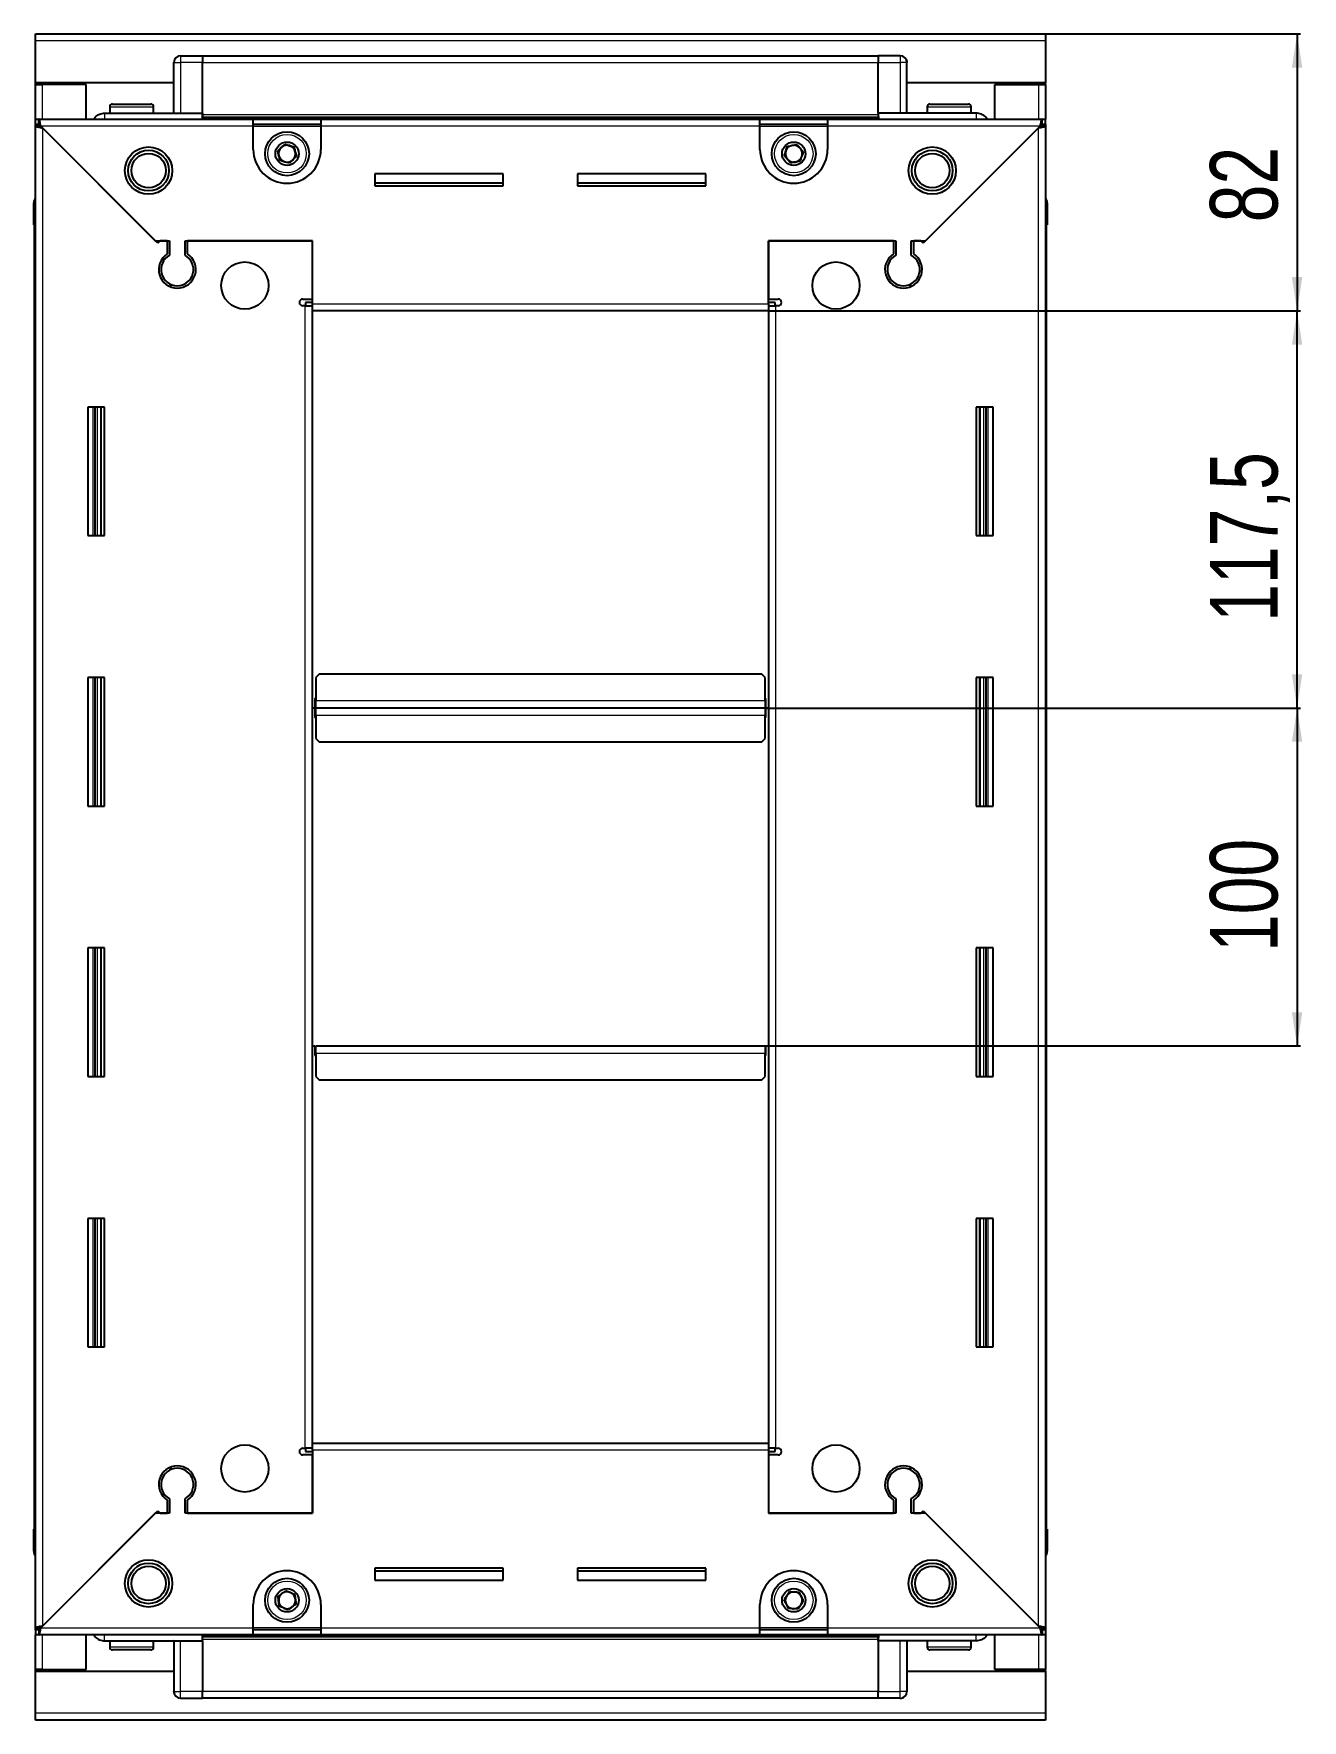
# Model space of a CAD drawing. Header units: millimetres. Extents: x 1014 to 4023, y -1721 to 1077.
# Drawn here: x 3647.4 to 4022.9, y 444.1 to 943.1 of the extents above; entities that cross this region are included whole.
import ezdxf

# ---------------------------------------------------------------- set-up
doc = ezdxf.new("R2010")
doc.units = ezdxf.units.MM
doc.layers.add('FORMAT', color=7, linetype='Continuous')
doc.styles.add('SLDTEXTSTYLE0', font='TXT', dxfattribs={"width": 0.75})
doc.dimstyles.new('SLDDIMSTYLE0', dxfattribs={"dimtxt": 20, "dimasz": 10, "dimexe": 0, "dimexo": 0.0625, "dimgap": 5, "dimtad": 2, "dimdec": 1, "dimrnd": 1e-09, "dimzin": 12, "dimdsep": 46, "dimtxsty": 'SLDTEXTSTYLE0', "dimsah": 1, "dimcen": 0.09, "dimadec": 0, "dimazin": 3, "dimtfac": 1, "dimtofl": 0, "dimtmove": 0, "dimatfit": 3, "dimfxl": 0, "dimfrac": 2, "dimtolj": 1, "dimtzin": 12, "dimarcsym": 0})

# ---------------------------------------------------------------- blocks, each defined once
blk = doc.blocks.new('_D_5')
at = {"layer": 'FORMAT'}
for p, q in [((3946.88, 943.07), (4022.37, 943.07)), ((4021.37, 943.07), (4021.37, 861.07)), ((3864.88, 861.07), (4022.37, 861.07))]:
    blk.add_line(p, q, dxfattribs=at)
for points in [[(4021.37, 943.07), (4019.83, 933.07), (4022.91, 933.07)], [(4021.37, 861.07), (4022.91, 871.07), (4019.83, 871.07)]]:
    blk.add_solid(points, dxfattribs=at)
at = {"layer": 'FORMAT', "insert": (3995.59, 887.29), "char_height": 20, "attachment_point": 1, "rotation": 90, "style": 'SLDTEXTSTYLE0'}
blk.add_mtext('82', dxfattribs=at)
blk = doc.blocks.new('_D_6')
at = {"layer": 'FORMAT'}
for p, q in [((3864.88, 861.07), (4022.37, 861.07)), ((4021.37, 743.57), (4021.37, 861.07)), ((3863.88, 743.57), (4022.37, 743.57))]:
    blk.add_line(p, q, dxfattribs=at)
for points in [[(4021.37, 861.07), (4019.83, 851.07), (4022.91, 851.07)], [(4021.37, 743.57), (4022.91, 753.57), (4019.83, 753.57)]]:
    blk.add_solid(points, dxfattribs=at)
at = {"layer": 'FORMAT', "insert": (3995.59, 769.07), "char_height": 20, "attachment_point": 1, "rotation": 90, "style": 'SLDTEXTSTYLE0'}
blk.add_mtext('117,5', dxfattribs=at)
blk = doc.blocks.new('_D_7')
at = {"layer": 'FORMAT'}
for p, q in [((3863.88, 743.57), (4022.37, 743.57)), ((4021.37, 743.57), (4021.37, 643.57)), ((3863.88, 643.57), (4022.37, 643.57))]:
    blk.add_line(p, q, dxfattribs=at)
for points in [[(4021.37, 743.57), (4019.83, 733.57), (4022.91, 733.57)], [(4021.37, 643.57), (4022.91, 653.57), (4019.83, 653.57)]]:
    blk.add_solid(points, dxfattribs=at)
at = {"layer": 'FORMAT', "insert": (3995.59, 671.4), "char_height": 20, "attachment_point": 1, "rotation": 90, "style": 'SLDTEXTSTYLE0'}
blk.add_mtext('100', dxfattribs=at)

msp = doc.modelspace()

# ---------------------------------------------------------------- linework, layer by layer
at = {"color": 7, "linetype": 'Continuous', "lineweight": 25}
for p, q in [((3647.87, 943.07), (3946.87, 943.07)), ((3647.87, 940.97), (3647.87, 943.07)), ((3647.87, 928.57), (3647.87, 940.97)), ((3946.87, 943.07), (3946.87, 940.97)), ((3946.87, 940.97), (3946.87, 928.57)), ((3688.87, 919.57), (3688.87, 934.57)), ((3689.55, 936.07), (3689.55, 936.07)), ((3690.87, 936.57), (3697.37, 936.57)), ((3690.87, 936.57), (3697.37, 936.57)), ((3697.37, 936.57), (3697.37, 936.57)), ((3697.37, 936.57), (3697.37, 936.57)), ((3697.37, 936.57), (3697.37, 934.57)), ((3897.37, 936.42), (3697.37, 936.42)), ((3697.37, 919.57), (3697.37, 934.57)), ((3897.37, 936.57), (3897.37, 936.57)), ((3903.87, 936.57), (3897.37, 936.57)), ((3903.87, 936.57), (3897.37, 936.57)), ((3897.37, 936.57), (3897.37, 934.57)), ((3897.37, 919.57), (3897.37, 934.57)), ((3905.87, 934.57), (3905.87, 934.57)), ((3905.87, 919.57), (3905.87, 934.57)), ((3688.87, 928.57), (3647.87, 928.57)), ((3647.87, 928.07), (3647.87, 928.57)), ((3649.37, 928.07), (3649.37, 928.57)), ((3946.87, 928.57), (3905.87, 928.57)), ((3945.37, 928.07), (3945.37, 928.57)), ((3946.87, 928.07), (3946.87, 928.57)), ((3647.87, 928.07), (3649.97, 928.07)), ((3647.87, 917.82), (3647.87, 928.07)), ((3662.87, 928.07), (3649.97, 928.07)), ((3662.87, 917.82), (3662.87, 928.07)), ((3931.87, 917.82), (3931.87, 928.07)), ((3931.87, 928.07), (3944.77, 928.07)), ((3944.77, 928.07), (3946.87, 928.07)), ((3946.87, 928.07), (3946.87, 917.82)), ((3668.37, 919.57), (3697.37, 919.57)), ((3669.87, 921.47), (3669.87, 919.57)), ((3670.67, 922.27), (3682.07, 922.27)), ((3682.87, 919.57), (3682.87, 921.47)), ((3697.29, 917.82), (3697.37, 919.54)), ((3697.37, 919.57), (3697.37, 919.07)), ((3697.37, 918.42), (3897.37, 918.42)), ((3897.37, 919.57), (3897.37, 919.07)), ((3926.37, 919.57), (3897.37, 919.57)), ((3897.37, 919.54), (3897.44, 917.82)), ((3911.87, 921.47), (3911.87, 919.57)), ((3912.67, 922.27), (3924.07, 922.27)), ((3924.87, 919.57), (3924.87, 921.47)), ((3647.87, 916.32), (3647.87, 917.82)), ((3647.87, 917.82), (3648.87, 917.82)), ((3647.87, 915.82), (3647.87, 916.32)), ((3647.87, 916.32), (3648.87, 916.32)), ((3647.87, 471.32), (3647.87, 915.82)), ((3649.37, 915.82), (3647.87, 915.82)), ((3648.87, 916.32), (3648.87, 917.82)), ((3648.87, 917.82), (3712.37, 917.82)), ((3649.47, 915.72), (3683.37, 881.82)), ((3684.07, 881.12), (3649.97, 915.22)), ((3712.37, 915.72), (3712.37, 917.82)), ((3712.37, 917.82), (3732.37, 917.82)), ((3712.37, 916.32), (3732.37, 916.32)), ((3712.37, 908.82), (3712.37, 915.72)), ((3732.37, 917.82), (3732.37, 915.72)), ((3732.37, 917.82), (3862.37, 917.82)), ((3732.37, 915.72), (3732.37, 908.82)), ((3862.37, 915.72), (3862.37, 917.82)), ((3862.37, 917.82), (3882.37, 917.82)), ((3862.37, 916.32), (3882.37, 916.32)), ((3862.37, 908.82), (3862.37, 915.72)), ((3882.37, 917.82), (3945.87, 917.82)), ((3882.37, 917.82), (3882.37, 915.72)), ((3882.37, 915.72), (3882.37, 908.82)), ((3944.77, 915.22), (3910.67, 881.12)), ((3911.37, 881.82), (3945.27, 915.72)), ((3945.37, 915.82), (3946.87, 915.82)), ((3945.87, 916.32), (3945.87, 917.82)), ((3945.87, 917.82), (3946.87, 917.82)), ((3945.87, 916.32), (3946.87, 916.32)), ((3946.87, 916.32), (3946.87, 917.82)), ((3946.87, 916.32), (3946.87, 915.82)), ((3946.87, 915.82), (3946.87, 471.32)), ((3786.37, 901.57), (3748.37, 901.57)), ((3748.37, 901.57), (3748.37, 898.07)), ((3786.37, 898.82), (3748.37, 898.82)), ((3786.37, 898.07), (3786.37, 901.57)), ((3846.37, 901.57), (3808.37, 901.57)), ((3808.37, 901.57), (3808.37, 898.07)), ((3846.37, 898.82), (3808.37, 898.82)), ((3846.37, 898.07), (3846.37, 901.57)), ((3748.37, 898.07), (3786.37, 898.07)), ((3808.37, 898.07), (3846.37, 898.07)), ((3946.87, 894.39), (3946.87, 894.39)), ((3647.37, 893.07), (3647.37, 886.57)), ((3647.37, 886.57), (3647.37, 893.07)), ((3947.37, 893.07), (3947.37, 886.57)), ((3947.37, 886.57), (3947.37, 893.07)), ((3647.37, 886.57), (3647.37, 886.57)), ((3647.87, 886.57), (3647.37, 886.57)), ((3647.52, 886.57), (3647.52, 500.57)), ((3946.87, 886.57), (3947.37, 886.57)), ((3947.22, 500.57), (3947.22, 886.57)), ((3947.37, 886.57), (3947.37, 886.57)), ((3947.37, 886.57), (3947.37, 886.57)), ((3683.37, 881.82), (3687.57, 881.82)), ((3684.77, 881.82), (3684.07, 881.12)), ((3686.87, 881.82), (3684.77, 881.82)), ((3686.87, 881.82), (3686.87, 877.93)), ((3687.57, 881.82), (3687.57, 877.53)), ((3692.17, 881.82), (3729.87, 881.82)), ((3692.17, 877.53), (3692.17, 881.82)), ((3692.87, 877.93), (3692.87, 881.82)), ((3729.87, 881.82), (3692.87, 881.82)), ((3729.87, 864.57), (3729.87, 881.82)), ((3729.87, 863.17), (3729.87, 881.82)), ((3864.87, 881.82), (3864.87, 864.57)), ((3901.87, 881.82), (3864.87, 881.82)), ((3864.87, 881.82), (3902.57, 881.82)), ((3864.87, 863.17), (3864.87, 881.82)), ((3901.87, 881.82), (3901.87, 877.93)), ((3902.57, 881.82), (3902.57, 877.53)), ((3907.17, 881.82), (3911.37, 881.82)), ((3907.17, 877.53), (3907.17, 881.82)), ((3909.97, 881.82), (3907.87, 881.82)), ((3907.87, 877.93), (3907.87, 881.82)), ((3910.67, 881.12), (3909.97, 881.82)), ((3687.87, 868.96), (3687.87, 868.2)), ((3906.87, 868.96), (3906.87, 868.2)), ((3727.02, 864.57), (3729.87, 864.57)), ((3729.87, 863.57), (3727.87, 863.57)), ((3727.87, 863.57), (3727.87, 862.57)), ((3864.87, 864.57), (3867.72, 864.57)), ((3866.87, 863.57), (3864.87, 863.57)), ((3866.87, 862.57), (3866.87, 863.57)), ((3727.77, 862.57), (3727.02, 862.57)), ((3727.77, 862.57), (3729.87, 862.57)), ((3729.87, 861.07), (3729.87, 863.17)), ((3729.87, 526.07), (3729.87, 861.07)), ((3864.87, 861.07), (3729.87, 861.07)), ((3864.87, 863.17), (3864.87, 861.07)), ((3864.87, 862.57), (3866.97, 862.57)), ((3864.87, 861.07), (3864.87, 526.07)), ((3867.72, 862.57), (3866.97, 862.57)), ((3668.37, 832.57), (3663.37, 832.57)), ((3663.37, 832.57), (3663.37, 794.57)), ((3665.52, 794.57), (3665.52, 832.57)), ((3667.31, 794.57), (3667.31, 832.57)), ((3667.35, 794.57), (3667.35, 832.57)), ((3668.37, 794.57), (3668.37, 832.57)), ((3926.37, 832.57), (3926.37, 794.57)), ((3931.37, 832.57), (3926.37, 832.57)), ((3927.39, 832.57), (3927.39, 794.57)), ((3927.43, 832.57), (3927.43, 794.57)), ((3929.22, 832.57), (3929.22, 794.57)), ((3931.37, 794.57), (3931.37, 832.57)), ((3663.37, 794.57), (3668.37, 794.57)), ((3926.37, 794.57), (3931.37, 794.57)), ((3731.87, 753.57), (3730.87, 752.57)), ((3862.87, 753.57), (3731.87, 753.57)), ((3863.87, 752.57), (3862.87, 753.57)), ((3668.37, 752.57), (3663.37, 752.57)), ((3663.37, 752.57), (3663.37, 714.57)), ((3665.52, 714.57), (3665.52, 752.57)), ((3667.31, 714.57), (3667.31, 752.57)), ((3667.35, 714.57), (3667.35, 752.57)), ((3668.37, 714.57), (3668.37, 752.57)), ((3730.87, 752.57), (3730.87, 745.67)), ((3863.87, 745.67), (3863.87, 752.57)), ((3926.37, 752.57), (3926.37, 714.57)), ((3931.37, 752.57), (3926.37, 752.57)), ((3927.39, 752.57), (3927.39, 714.57)), ((3927.43, 752.57), (3927.43, 714.57)), ((3929.22, 752.57), (3929.22, 714.57)), ((3931.37, 714.57), (3931.37, 752.57)), ((3730.62, 743.57), (3729.87, 743.57)), ((3730.87, 746.42), (3730.62, 746.42)), ((3730.62, 746.42), (3730.62, 743.57)), ((3730.62, 743.57), (3730.62, 740.72)), ((3730.87, 743.57), (3730.87, 745.67)), ((3863.87, 743.57), (3730.87, 743.57)), ((3730.87, 741.47), (3730.87, 743.57)), ((3864.12, 746.42), (3863.87, 746.42)), ((3863.87, 745.67), (3863.87, 743.57)), ((3863.87, 743.57), (3863.87, 741.47)), ((3864.12, 743.57), (3864.12, 746.42)), ((3864.87, 743.57), (3864.12, 743.57)), ((3864.12, 740.72), (3864.12, 743.57)), ((3730.62, 740.72), (3730.87, 740.72)), ((3730.87, 741.47), (3730.87, 734.57)), ((3863.87, 734.57), (3863.87, 741.47)), ((3863.87, 740.72), (3864.12, 740.72)), ((3730.87, 734.57), (3731.87, 733.57)), ((3731.87, 733.57), (3862.87, 733.57)), ((3862.87, 733.57), (3863.87, 734.57)), ((3663.37, 714.57), (3668.37, 714.57)), ((3926.37, 714.57), (3931.37, 714.57)), ((3668.37, 672.57), (3663.37, 672.57)), ((3663.37, 672.57), (3663.37, 634.57)), ((3665.52, 634.57), (3665.52, 672.57)), ((3667.31, 634.57), (3667.31, 672.57)), ((3667.35, 634.57), (3667.35, 672.57)), ((3668.37, 634.57), (3668.37, 672.57)), ((3926.37, 672.57), (3926.37, 634.57)), ((3931.37, 672.57), (3926.37, 672.57)), ((3927.39, 672.57), (3927.39, 634.57)), ((3927.43, 672.57), (3927.43, 634.57)), ((3929.22, 672.57), (3929.22, 634.57)), ((3931.37, 634.57), (3931.37, 672.57)), ((3729.87, 643.57), (3730.62, 643.57)), ((3730.62, 643.57), (3730.62, 640.72)), ((3730.62, 640.72), (3730.87, 640.72)), ((3730.87, 641.47), (3730.87, 643.57)), ((3730.87, 643.57), (3863.87, 643.57)), ((3730.87, 641.47), (3730.87, 634.57)), ((3863.87, 643.57), (3863.87, 641.47)), ((3863.87, 634.57), (3863.87, 641.47)), ((3863.87, 640.72), (3864.12, 640.72)), ((3864.12, 640.72), (3864.12, 643.57)), ((3864.12, 643.57), (3864.87, 643.57)), ((3663.37, 634.57), (3668.37, 634.57)), ((3730.87, 634.57), (3731.87, 633.57)), ((3862.87, 633.57), (3863.87, 634.57)), ((3926.37, 634.57), (3931.37, 634.57)), ((3731.87, 633.57), (3862.87, 633.57)), ((3668.37, 592.57), (3663.37, 592.57)), ((3663.37, 592.57), (3663.37, 554.57)), ((3665.52, 554.57), (3665.52, 592.57)), ((3667.31, 554.57), (3667.31, 592.57)), ((3667.35, 554.57), (3667.35, 592.57)), ((3668.37, 554.57), (3668.37, 592.57)), ((3926.37, 592.57), (3926.37, 554.57)), ((3931.37, 592.57), (3926.37, 592.57)), ((3927.39, 592.57), (3927.39, 554.57)), ((3927.43, 592.57), (3927.43, 554.57)), ((3929.22, 592.57), (3929.22, 554.57)), ((3931.37, 554.57), (3931.37, 592.57)), ((3663.37, 554.57), (3668.37, 554.57)), ((3926.37, 554.57), (3931.37, 554.57)), ((3727.02, 524.57), (3727.77, 524.57)), ((3729.87, 524.57), (3727.77, 524.57)), ((3727.87, 524.57), (3727.87, 523.57)), ((3729.87, 526.07), (3864.87, 526.07)), ((3729.87, 523.97), (3729.87, 526.07)), ((3729.87, 523.97), (3729.87, 505.32)), ((3864.87, 526.07), (3864.87, 523.97)), ((3866.97, 524.57), (3864.87, 524.57)), ((3864.87, 523.97), (3864.87, 505.32)), ((3866.87, 523.57), (3866.87, 524.57)), ((3866.97, 524.57), (3867.72, 524.57)), ((3729.87, 522.57), (3727.02, 522.57)), ((3727.87, 523.57), (3729.87, 523.57)), ((3729.87, 505.32), (3729.87, 522.57)), ((3864.87, 523.57), (3866.87, 523.57)), ((3864.87, 522.57), (3864.87, 505.32)), ((3867.72, 522.57), (3864.87, 522.57)), ((3687.87, 518.94), (3687.87, 518.18)), ((3906.87, 518.94), (3906.87, 518.18)), ((3686.87, 509.21), (3686.87, 505.32)), ((3687.57, 509.61), (3687.57, 505.32)), ((3692.17, 505.32), (3692.17, 509.61)), ((3692.87, 505.32), (3692.87, 509.21)), ((3901.87, 509.21), (3901.87, 505.32)), ((3902.57, 509.61), (3902.57, 505.32)), ((3907.17, 505.32), (3907.17, 509.61)), ((3907.87, 505.32), (3907.87, 509.21)), ((3683.37, 505.32), (3649.47, 471.42)), ((3649.97, 471.92), (3684.07, 506.02)), ((3687.57, 505.32), (3683.37, 505.32)), ((3684.07, 506.02), (3684.77, 505.32)), ((3684.77, 505.32), (3686.87, 505.32)), ((3729.87, 505.32), (3692.17, 505.32)), ((3692.87, 505.32), (3729.87, 505.32)), ((3864.87, 505.32), (3901.87, 505.32)), ((3902.57, 505.32), (3864.87, 505.32)), ((3911.37, 505.32), (3907.17, 505.32)), ((3907.87, 505.32), (3909.97, 505.32)), ((3909.97, 505.32), (3910.67, 506.02)), ((3910.67, 506.02), (3944.77, 471.92)), ((3945.27, 471.42), (3911.37, 505.32)), ((3647.37, 500.57), (3647.37, 500.57)), ((3647.37, 494.07), (3647.37, 500.57)), ((3647.37, 500.57), (3647.37, 500.57)), ((3647.37, 500.57), (3647.37, 494.07)), ((3647.87, 500.57), (3647.37, 500.57)), ((3946.87, 500.57), (3947.37, 500.57)), ((3947.37, 500.57), (3947.37, 500.57)), ((3947.37, 494.07), (3947.37, 500.57)), ((3947.37, 500.57), (3947.37, 494.07)), ((3647.87, 492.75), (3647.87, 492.75)), ((3786.37, 489.07), (3748.37, 489.07)), ((3748.37, 489.07), (3748.37, 485.57)), ((3786.37, 485.57), (3786.37, 489.07)), ((3846.37, 489.07), (3808.37, 489.07)), ((3808.37, 489.07), (3808.37, 485.57)), ((3846.37, 485.57), (3846.37, 489.07)), ((3748.37, 488.32), (3786.37, 488.32)), ((3748.37, 485.57), (3786.37, 485.57)), ((3808.37, 488.32), (3846.37, 488.32)), ((3808.37, 485.57), (3846.37, 485.57)), ((3712.37, 471.42), (3712.37, 478.32)), ((3732.37, 478.32), (3732.37, 471.42)), ((3862.37, 471.42), (3862.37, 478.32)), ((3882.37, 478.32), (3882.37, 471.42)), ((3647.87, 470.82), (3647.87, 471.32)), ((3649.37, 471.32), (3647.87, 471.32)), ((3647.87, 470.82), (3647.87, 469.32)), ((3648.87, 470.82), (3647.87, 470.82)), ((3647.87, 459.07), (3647.87, 469.32)), ((3648.87, 469.32), (3647.87, 469.32)), ((3648.87, 470.82), (3648.87, 469.32)), ((3712.37, 469.32), (3648.87, 469.32)), ((3662.87, 459.07), (3662.87, 469.32)), ((3697.37, 467.6), (3697.29, 469.32)), ((3712.37, 469.32), (3712.37, 471.42)), ((3732.37, 470.82), (3712.37, 470.82)), ((3732.37, 469.32), (3712.37, 469.32)), ((3732.37, 471.42), (3732.37, 469.32)), ((3862.37, 469.32), (3732.37, 469.32)), ((3862.37, 469.32), (3862.37, 471.42)), ((3882.37, 470.82), (3862.37, 470.82)), ((3882.37, 469.32), (3862.37, 469.32)), ((3882.37, 471.42), (3882.37, 469.32)), ((3945.87, 469.32), (3882.37, 469.32)), ((3897.44, 469.32), (3897.37, 467.6)), ((3931.87, 459.07), (3931.87, 469.32)), ((3945.37, 471.32), (3946.87, 471.32)), ((3945.87, 470.82), (3945.87, 469.32)), ((3946.87, 470.82), (3945.87, 470.82)), ((3946.87, 469.32), (3945.87, 469.32)), ((3946.87, 471.32), (3946.87, 470.82)), ((3946.87, 470.82), (3946.87, 469.32)), ((3946.87, 469.32), (3946.87, 459.07)), ((3668.37, 467.57), (3697.37, 467.57)), ((3669.87, 467.57), (3669.87, 465.67)), ((3674.44, 464.87), (3670.67, 464.87)), ((3682.07, 464.87), (3674.44, 464.87)), ((3682.87, 465.67), (3682.87, 467.57)), ((3688.87, 467.57), (3688.87, 452.57)), ((3897.37, 468.72), (3697.37, 468.72)), ((3697.37, 467.57), (3697.37, 468.07)), ((3697.37, 467.57), (3697.37, 452.57)), ((3897.37, 467.57), (3897.37, 468.07)), ((3926.37, 467.57), (3897.37, 467.57)), ((3897.37, 467.57), (3897.37, 452.57)), ((3905.87, 467.57), (3905.87, 452.57)), ((3911.87, 467.57), (3911.87, 465.67)), ((3919.66, 464.87), (3912.67, 464.87)), ((3924.07, 464.87), (3919.66, 464.87)), ((3924.87, 465.67), (3924.87, 467.57)), ((3649.97, 459.07), (3647.87, 459.07)), ((3647.87, 458.57), (3647.87, 459.07)), ((3647.87, 446.17), (3647.87, 458.57)), ((3647.87, 458.57), (3688.87, 458.57)), ((3649.37, 458.57), (3649.37, 459.07)), ((3649.97, 459.07), (3662.87, 459.07)), ((3905.87, 458.57), (3946.87, 458.57)), ((3944.77, 459.07), (3931.87, 459.07)), ((3946.87, 459.07), (3944.77, 459.07)), ((3945.37, 458.57), (3945.37, 459.07)), ((3946.87, 458.57), (3946.87, 459.07)), ((3946.87, 458.57), (3946.87, 446.17)), ((3688.87, 452.57), (3688.87, 452.57)), ((3690.87, 450.57), (3697.37, 450.57)), ((3690.87, 450.57), (3697.37, 450.57)), ((3697.37, 450.57), (3697.37, 452.57)), ((3697.37, 450.72), (3897.37, 450.72)), ((3697.37, 450.57), (3697.37, 450.57)), ((3897.37, 450.57), (3897.37, 452.57)), ((3897.37, 450.57), (3897.37, 450.57)), ((3903.87, 450.57), (3897.37, 450.57)), ((3897.37, 450.57), (3897.37, 450.57)), ((3903.87, 450.57), (3897.37, 450.57)), ((3905.19, 451.07), (3905.19, 451.07)), ((3647.87, 444.07), (3647.87, 446.17)), ((3946.87, 446.17), (3946.87, 444.07)), ((3946.87, 444.07), (3647.87, 444.07))]:
    msp.add_line(p, q, dxfattribs=at)
at = {"color": 8, "linetype": 'Continuous', "lineweight": 18}
for p, q in [((3946.87, 940.97), (3647.87, 940.97)), ((3688.87, 934.57), (3690.87, 934.57)), ((3690.87, 936.57), (3690.87, 934.57)), ((3690.87, 934.57), (3690.87, 919.57)), ((3697.37, 934.57), (3690.87, 934.57)), ((3897.37, 934.42), (3697.37, 934.42)), ((3897.37, 934.57), (3903.87, 934.57)), ((3903.87, 936.57), (3903.87, 934.57)), ((3905.87, 934.57), (3903.87, 934.57)), ((3903.87, 934.57), (3903.87, 919.57)), ((3649.97, 928.07), (3649.97, 928.57)), ((3944.77, 928.57), (3944.77, 928.07)), ((3649.97, 917.82), (3649.97, 928.07)), ((3944.77, 928.07), (3944.77, 917.82)), ((3669.87, 921.47), (3682.87, 921.47)), ((3897.37, 919.07), (3697.37, 919.07)), ((3911.87, 921.47), (3924.87, 921.47)), ((3712.37, 915.72), (3649.47, 915.72)), ((3649.97, 915.22), (3649.97, 471.92)), ((3897.37, 917.84), (3697.37, 917.84)), ((3712.37, 915.72), (3732.37, 915.72)), ((3862.37, 915.72), (3732.37, 915.72)), ((3862.37, 915.72), (3882.37, 915.72)), ((3945.27, 915.72), (3882.37, 915.72)), ((3944.77, 471.92), (3944.77, 915.22)), ((3647.87, 893.07), (3647.37, 893.07)), ((3946.87, 893.07), (3947.37, 893.07)), ((3727.77, 524.57), (3727.77, 862.57)), ((3729.87, 863.17), (3864.87, 863.17)), ((3866.97, 862.57), (3866.97, 524.57)), ((3664.87, 832.57), (3664.87, 794.57)), ((3666.11, 832.57), (3666.11, 794.57)), ((3928.63, 794.57), (3928.63, 832.57)), ((3929.87, 794.57), (3929.87, 832.57)), ((3664.87, 752.57), (3664.87, 714.57)), ((3666.11, 752.57), (3666.11, 714.57)), ((3928.63, 714.57), (3928.63, 752.57)), ((3929.87, 714.57), (3929.87, 752.57)), ((3863.87, 745.67), (3730.87, 745.67)), ((3730.87, 741.47), (3863.87, 741.47)), ((3664.87, 672.57), (3664.87, 634.57)), ((3666.11, 672.57), (3666.11, 634.57)), ((3928.63, 634.57), (3928.63, 672.57)), ((3929.87, 634.57), (3929.87, 672.57)), ((3730.87, 641.47), (3863.87, 641.47)), ((3664.87, 592.57), (3664.87, 554.57)), ((3666.11, 592.57), (3666.11, 554.57)), ((3928.63, 554.57), (3928.63, 592.57)), ((3929.87, 554.57), (3929.87, 592.57)), ((3864.87, 523.97), (3729.87, 523.97)), ((3647.87, 494.07), (3647.37, 494.07)), ((3946.87, 494.07), (3947.37, 494.07)), ((3649.47, 471.42), (3712.37, 471.42)), ((3649.97, 459.07), (3649.97, 469.32)), ((3697.37, 469.31), (3897.37, 469.31)), ((3732.37, 471.42), (3712.37, 471.42)), ((3732.37, 471.42), (3862.37, 471.42)), ((3882.37, 471.42), (3862.37, 471.42)), ((3882.37, 471.42), (3945.27, 471.42)), ((3944.77, 469.32), (3944.77, 459.07)), ((3674.17, 465.67), (3669.87, 465.67)), ((3682.87, 465.67), (3674.17, 465.67)), ((3690.87, 452.57), (3690.87, 467.57)), ((3697.37, 468.07), (3897.37, 468.07)), ((3903.87, 452.57), (3903.87, 467.57)), ((3919.84, 465.67), (3911.87, 465.67)), ((3924.87, 465.67), (3919.84, 465.67)), ((3649.97, 458.57), (3649.97, 459.07)), ((3944.77, 459.07), (3944.77, 458.57)), ((3688.87, 452.57), (3690.87, 452.57)), ((3690.87, 450.57), (3690.87, 452.57)), ((3697.37, 452.57), (3690.87, 452.57)), ((3697.37, 452.72), (3897.37, 452.72)), ((3897.37, 452.57), (3903.87, 452.57)), ((3905.87, 452.57), (3903.87, 452.57)), ((3903.87, 450.57), (3903.87, 452.57)), ((3946.87, 446.17), (3647.87, 446.17))]:
    msp.add_line(p, q, dxfattribs=at)
at = {"color": 7, "linetype": 'Continuous', "lineweight": 25, "flags": 128}
for points in [[(3905.72, 935.32), (3905.83, 934.96), (3905.87, 934.57)], [(3689.02, 451.82), (3688.91, 452.18), (3688.87, 452.57)]]:
    msp.add_lwpolyline(points, dxfattribs=at)
at = {"color": 7, "linetype": 'Continuous', "lineweight": 25}
for centre, radius in [((3722.37, 907.57), 6.5), ((3872.37, 907.57), 6.5), ((3681.37, 902.57), 7), ((3681.37, 902.57), 6.03), ((3722.37, 907.57), 3.46), ((3872.37, 907.57), 3.46), ((3913.37, 902.57), 7), ((3913.37, 902.57), 6.03), ((3681.37, 902.57), 5.1), ((3913.37, 902.57), 5.1), ((3709.87, 868.57), 7), ((3884.87, 868.57), 7), ((3709.87, 518.57), 7), ((3884.87, 518.57), 7), ((3681.37, 484.57), 7), ((3681.37, 484.57), 6.02), ((3681.37, 484.57), 5.1), ((3913.37, 484.57), 7), ((3913.37, 484.57), 6.02), ((3913.37, 484.57), 5.1), ((3722.37, 479.57), 6.5), ((3872.37, 479.57), 6.5), ((3722.37, 479.57), 3.46), ((3872.37, 479.57), 3.46)]:
    msp.add_circle(centre, radius, dxfattribs=at)
at = {"color": 8, "linetype": 'Continuous', "lineweight": 18}
for centre in [(3722.37, 907.57), (3872.37, 907.57), (3722.37, 479.57), (3872.37, 479.57)]:
    msp.add_circle(centre, 5.7, dxfattribs=at)
at = {"color": 7, "linetype": 'Continuous', "lineweight": 25}
for centre, radius, start, end in [((3690.87, 934.57), 2, 90, 180), ((3903.87, 934.57), 2, 0, 90), ((3670.67, 921.47), 0.8, 90, 180), ((3682.07, 921.47), 0.8, 0, 90), ((3688.67, 919.77), 0.2, 270, 0), ((3906.07, 919.77), 0.2, 180, 270), ((3912.67, 921.47), 0.8, 90, 180), ((3924.07, 921.47), 0.8, 0, 90), ((3722.37, 908.82), 10, 180, 270), ((3722.37, 907.57), 2.5, 134.0156, 194.0156), ((3722.37, 907.57), 2.5, 74.0156, 134.0156), ((3722.37, 908.82), 10, 270, 0), ((3722.37, 907.57), 2.5, 14.0156, 74.0156), ((3872.37, 908.82), 10, 180, 270), ((3872.37, 907.57), 2.5, 160.1116, 220.1116), ((3872.37, 907.57), 2.5, 100.1116, 160.1116), ((3872.37, 907.57), 2.5, 40.1116, 100.1116), ((3872.37, 908.82), 10, 270, 0), ((3872.37, 907.57), 2.5, 340.1116, 40.1116), ((3722.37, 907.57), 2.5, 194.0156, 254.0156), ((3722.37, 907.57), 2.5, 254.0156, 314.0156), ((3722.37, 907.57), 2.5, 314.0156, 14.0156), ((3872.37, 907.57), 2.5, 220.1116, 280.1116), ((3872.37, 907.57), 2.5, 280.1116, 340.1116), ((3649.37, 893.07), 2, 138.5749, 180), ((3649.37, 893.07), 2, 138.5904, 180), ((3945.37, 893.07), 2, 0, 41.3942), ((3689.87, 873.32), 5.5, 123.0557, 56.9443), ((3689.87, 873.32), 4.8, 118.631, 61.369), ((3904.87, 873.32), 5.5, 123.0557, 56.9443), ((3904.87, 873.32), 4.8, 118.631, 61.369), ((3727.02, 863.57), 1, 90, 270), ((3867.72, 863.57), 1, 270, 90), ((3727.02, 523.57), 1, 90, 270), ((3867.72, 523.57), 1, 270, 90), ((3689.87, 513.82), 5.5, 303.0557, 236.9443), ((3904.87, 513.82), 5.5, 303.0557, 236.9443), ((3689.87, 513.82), 4.8, 298.631, 241.369), ((3904.87, 513.82), 4.8, 298.631, 241.369), ((3649.37, 494.07), 2, 180, 221.4096), ((3649.37, 494.07), 2, 180, 221.3942), ((3945.37, 494.07), 2, 318.5749, 360), ((3945.37, 494.07), 2, 318.5904, 0), ((3722.37, 478.32), 10, 90, 180), ((3722.37, 478.32), 10, 0, 90), ((3872.37, 478.32), 10, 90, 180), ((3872.37, 478.32), 10, 0, 90), ((3722.37, 479.57), 2.5, 127.474, 187.474), ((3722.37, 479.57), 2.5, 187.474, 247.474), ((3722.37, 479.57), 2.5, 67.474, 127.474), ((3722.37, 479.57), 2.5, 7.474, 67.474), ((3722.37, 479.57), 2.5, 307.474, 7.474), ((3872.37, 479.57), 2.5, 147.0424, 207.0424), ((3872.37, 479.57), 2.5, 87.0424, 147.0424), ((3872.37, 479.57), 2.5, 27.0424, 87.0424), ((3872.37, 479.57), 2.5, 327.0424, 27.0424), ((3722.37, 479.57), 2.5, 247.474, 307.474), ((3872.37, 479.57), 2.5, 207.0424, 267.0424), ((3872.37, 479.57), 2.5, 267.0424, 327.0424), ((3670.67, 465.67), 0.8, 180, 270), ((3682.07, 465.67), 0.8, 270, 360), ((3688.67, 467.37), 0.2, 0, 90), ((3906.07, 467.37), 0.2, 90, 180), ((3912.67, 465.67), 0.8, 180, 270), ((3924.07, 465.67), 0.8, 270, 360), ((3690.87, 452.57), 2, 180, 270), ((3903.87, 452.57), 2, 270, 0), ((3903.87, 452.57), 2, 270, 311.4096)]:
    msp.add_arc(centre, radius, start, end, dxfattribs=at)
for points, knots in [([(3665.15, 917.82), (3665.27, 918.02), (3665.66, 918.67), (3666.82, 919.38), (3667.85, 919.51), (3668.37, 919.57)], [0, 0, 0, 0, 0.18225, 0.591125, 1, 1, 1, 1]), ([(3697.37, 919.57), (3697.37, 919.53), (3697.37, 919.46), (3697.37, 918.84), (3697.37, 918.28), (3697.37, 917.91), (3697.37, 917.9)], [0, 0, 0, 0, 0.330267, 0.660534, 0.990802, 1, 1, 1, 1]), ([(3897.37, 919.57), (3897.37, 919.53), (3897.37, 919.46), (3897.37, 918.84), (3897.37, 918.28), (3897.37, 917.91), (3897.37, 917.9)], [0, 0, 0, 0, 0.330266, 0.660532, 0.990799, 1, 1, 1, 1]), ([(3929.58, 917.82), (3929.47, 918.02), (3929.08, 918.67), (3927.92, 919.38), (3926.89, 919.51), (3926.37, 919.57)], [0, 0, 0, 0, 0.18225, 0.591125, 1, 1, 1, 1]), ([(3647.87, 915.82), (3647.9, 915.78), (3647.95, 915.69), (3648.34, 915.55), (3648.9, 915.42), (3649.48, 915.31), (3649.84, 915.24), (3649.97, 915.22)], [0, 0, 0, 0, 0.230255, 0.448522, 0.666786, 0.88505, 1, 1, 1, 1]), ([(3649.47, 915.72), (3649.42, 915.97), (3649.33, 916.47), (3649.2, 917.11), (3649.07, 917.57), (3648.96, 917.79), (3648.89, 917.81), (3648.87, 917.82)], [0, 0, 0, 0, 0.230255, 0.448522, 0.666786, 0.88505, 1, 1, 1, 1]), ([(3944.77, 915.22), (3945.02, 915.27), (3945.52, 915.36), (3946.16, 915.49), (3946.62, 915.62), (3946.84, 915.73), (3946.86, 915.8), (3946.87, 915.82)], [0, 0, 0, 0, 0.2302553, 0.4485219, 0.6667858, 0.8850496, 1, 1, 1, 1]), ([(3945.87, 917.82), (3945.82, 917.79), (3945.73, 917.74), (3945.6, 917.35), (3945.47, 916.79), (3945.36, 916.21), (3945.29, 915.85), (3945.27, 915.72)], [0, 0, 0, 0, 0.230255, 0.448522, 0.666786, 0.88505, 1, 1, 1, 1]), ([(3719.59, 908.37), (3719.97, 908.72), (3720.66, 909.39), (3721.35, 910.06), (3721.67, 910.37)], [0, 0, 0, 0, 0.534686, 1, 1, 1, 1]), ([(3720.29, 905.57), (3720.21, 905.9), (3720.01, 906.7), (3719.77, 907.66), (3719.63, 908.24), (3719.59, 908.37)], [0, 0, 0, 0, 0.3629006, 0.8668753, 1, 1, 1, 1]), ([(3721.67, 910.37), (3722.17, 910.23), (3723.09, 909.96), (3724.02, 909.7), (3724.45, 909.58)], [0, 0, 0, 0, 0.534686, 1, 1, 1, 1]), ([(3724.45, 909.58), (3724.48, 909.46), (3724.62, 908.87), (3724.86, 907.91), (3725.06, 907.11), (3725.15, 906.78)], [0, 0, 0, 0, 0.133125, 0.637099, 1, 1, 1, 1]), ([(3869.53, 907.06), (3869.57, 907.18), (3869.77, 907.74), (3870.11, 908.68), (3870.39, 909.45), (3870.51, 909.78)], [0, 0, 0, 0, 0.133125, 0.637099, 1, 1, 1, 1]), ([(3870.51, 909.78), (3871.02, 909.87), (3871.97, 910.04), (3872.91, 910.21), (3873.35, 910.29)], [0, 0, 0, 0, 0.534686, 1, 1, 1, 1]), ([(3873.35, 910.29), (3873.68, 909.89), (3874.31, 909.15), (3874.92, 908.42), (3875.21, 908.08)], [0, 0, 0, 0, 0.534686, 1, 1, 1, 1]), ([(3723.07, 904.77), (3722.57, 904.91), (3721.65, 905.18), (3720.72, 905.44), (3720.29, 905.57)], [0, 0, 0, 0, 0.534686, 1, 1, 1, 1]), ([(3725.15, 906.78), (3724.77, 906.42), (3724.08, 905.75), (3723.39, 905.08), (3723.07, 904.77)], [0, 0, 0, 0, 0.534686, 1, 1, 1, 1]), ([(3871.39, 904.86), (3871.06, 905.25), (3870.43, 905.99), (3869.82, 906.72), (3869.53, 907.06)], [0, 0, 0, 0, 0.534686, 1, 1, 1, 1]), ([(3874.23, 905.36), (3873.72, 905.27), (3872.77, 905.1), (3871.83, 904.93), (3871.39, 904.86)], [0, 0, 0, 0, 0.534686, 1, 1, 1, 1]), ([(3875.21, 908.08), (3875.09, 907.75), (3874.81, 906.98), (3874.48, 906.04), (3874.27, 905.48), (3874.23, 905.36)], [0, 0, 0, 0, 0.3629006, 0.8668753, 1, 1, 1, 1]), ([(3719.7, 480.68), (3719.8, 480.75), (3720.28, 481.12), (3721.07, 481.72), (3721.72, 482.22), (3721.99, 482.43)], [0, 0, 0, 0, 0.133125, 0.637099, 1, 1, 1, 1]), ([(3720.08, 477.81), (3720.01, 478.33), (3719.89, 479.28), (3719.76, 480.23), (3719.7, 480.68)], [0, 0, 0, 0, 0.5346859, 1, 1, 1, 1]), ([(3721.99, 482.43), (3722.47, 482.24), (3723.36, 481.87), (3724.25, 481.5), (3724.66, 481.33)], [0, 0, 0, 0, 0.5346859, 1, 1, 1, 1]), ([(3724.66, 481.33), (3724.73, 480.82), (3724.85, 479.86), (3724.98, 478.91), (3725.04, 478.47)], [0, 0, 0, 0, 0.534686, 1, 1, 1, 1]), ([(3869.49, 479.72), (3869.77, 480.15), (3870.29, 480.96), (3870.81, 481.77), (3871.06, 482.14)], [0, 0, 0, 0, 0.534686, 1, 1, 1, 1]), ([(3870.8, 477.15), (3870.56, 477.61), (3870.13, 478.47), (3869.69, 479.32), (3869.49, 479.72)], [0, 0, 0, 0, 0.534686, 1, 1, 1, 1]), ([(3871.06, 482.14), (3871.18, 482.14), (3871.78, 482.1), (3872.77, 482.05), (3873.6, 482.01), (3873.94, 481.99)], [0, 0, 0, 0, 0.133125, 0.637099, 1, 1, 1, 1]), ([(3875.25, 479.42), (3874.97, 478.99), (3874.45, 478.18), (3873.93, 477.37), (3873.68, 477)], [0, 0, 0, 0, 0.5346859, 1, 1, 1, 1]), ([(3873.94, 481.99), (3874.17, 481.53), (3874.61, 480.67), (3875.05, 479.82), (3875.25, 479.42)], [0, 0, 0, 0, 0.5346859, 1, 1, 1, 1]), ([(3722.75, 476.71), (3722.27, 476.91), (3721.38, 477.28), (3720.49, 477.64), (3720.08, 477.81)], [0, 0, 0, 0, 0.5346859, 1, 1, 1, 1]), ([(3725.04, 478.47), (3724.76, 478.26), (3724.11, 477.75), (3723.32, 477.15), (3722.84, 476.78), (3722.75, 476.71)], [0, 0, 0, 0, 0.362901, 0.866875, 1, 1, 1, 1]), ([(3873.68, 477), (3873.34, 477.02), (3872.52, 477.06), (3871.52, 477.11), (3870.92, 477.14), (3870.8, 477.15)], [0, 0, 0, 0, 0.362901, 0.866875, 1, 1, 1, 1]), ([(3649.97, 471.92), (3649.72, 471.88), (3649.22, 471.79), (3648.58, 471.65), (3648.12, 471.52), (3647.9, 471.41), (3647.88, 471.34), (3647.87, 471.32)], [0, 0, 0, 0, 0.230255, 0.448522, 0.666786, 0.88505, 1, 1, 1, 1]), ([(3648.87, 469.32), (3648.92, 469.35), (3649.01, 469.4), (3649.14, 469.79), (3649.27, 470.35), (3649.38, 470.93), (3649.45, 471.3), (3649.47, 471.42)], [0, 0, 0, 0, 0.230255, 0.448522, 0.666786, 0.88505, 1, 1, 1, 1]), ([(3665.15, 469.32), (3665.27, 469.12), (3665.66, 468.47), (3666.82, 467.76), (3667.85, 467.63), (3668.37, 467.57)], [0, 0, 0, 0, 0.18225, 0.591125, 1, 1, 1, 1]), ([(3697.37, 467.57), (3697.37, 467.61), (3697.37, 467.68), (3697.37, 468.3), (3697.37, 468.89), (3697.37, 469.29), (3697.37, 469.32)], [0, 0, 0, 0, 0.32291, 0.645819, 0.968729, 1, 1, 1, 1]), ([(3897.37, 467.57), (3897.37, 467.61), (3897.37, 467.68), (3897.37, 468.3), (3897.37, 468.89), (3897.37, 469.29), (3897.37, 469.32)], [0, 0, 0, 0, 0.3229095, 0.6458191, 0.9687286, 1, 1, 1, 1]), ([(3929.58, 469.32), (3929.47, 469.12), (3929.08, 468.47), (3927.92, 467.76), (3926.89, 467.63), (3926.37, 467.57)], [0, 0, 0, 0, 0.18225, 0.591125, 1, 1, 1, 1]), ([(3946.87, 471.32), (3946.84, 471.37), (3946.79, 471.46), (3946.4, 471.59), (3945.84, 471.72), (3945.26, 471.83), (3944.9, 471.9), (3944.77, 471.92)], [0, 0, 0, 0, 0.230255, 0.448522, 0.666786, 0.88505, 1, 1, 1, 1]), ([(3945.27, 471.42), (3945.32, 471.17), (3945.41, 470.67), (3945.54, 470.03), (3945.67, 469.57), (3945.78, 469.35), (3945.85, 469.33), (3945.87, 469.32)], [0, 0, 0, 0, 0.2302553, 0.4485219, 0.6667858, 0.8850496, 1, 1, 1, 1])]:
    msp.add_open_spline(points, degree=3, knots=knots, dxfattribs=at)
at = {"color": 8, "linetype": 'Continuous', "lineweight": 18}
for points in [[(3668.37, 919.57), (3668.37, 919.52), (3668.37, 919.45), (3668.37, 919.02), (3668.37, 918.56), (3668.37, 918.15), (3668.37, 917.88), (3668.37, 917.82)], [(3926.37, 919.57), (3926.37, 919.52), (3926.37, 919.45), (3926.37, 919.02), (3926.37, 918.56), (3926.37, 918.15), (3926.37, 917.88), (3926.37, 917.82)], [(3668.37, 467.57), (3668.37, 467.62), (3668.37, 467.69), (3668.37, 468.13), (3668.37, 468.58), (3668.37, 468.99), (3668.37, 469.27), (3668.37, 469.32)], [(3926.37, 467.57), (3926.37, 467.62), (3926.37, 467.69), (3926.37, 468.13), (3926.37, 468.58), (3926.37, 468.99), (3926.37, 469.27), (3926.37, 469.32)]]:
    msp.add_open_spline(points, degree=3, knots=[0, 0, 0, 0, 0.359753, 0.553414, 0.751185, 0.948956, 1, 1, 1, 1], dxfattribs=at)
at = {"color": 7, "linetype": 'Continuous', "lineweight": 25}
for points in [[(3649.47, 915.72), (3649.42, 915.8), (3649.32, 915.96), (3649.17, 916.16), (3649.02, 916.29), (3648.92, 916.31), (3648.87, 916.32)], [(3649.37, 915.82), (3649.38, 915.77), (3649.4, 915.67), (3649.54, 915.52), (3649.73, 915.37), (3649.89, 915.27), (3649.97, 915.22)], [(3944.77, 915.22), (3944.85, 915.27), (3945.01, 915.37), (3945.2, 915.52), (3945.34, 915.67), (3945.36, 915.77), (3945.37, 915.82)], [(3945.87, 916.32), (3945.82, 916.31), (3945.72, 916.29), (3945.57, 916.16), (3945.42, 915.96), (3945.32, 915.8), (3945.27, 915.72)], [(3648.87, 470.82), (3648.92, 470.83), (3649.02, 470.85), (3649.17, 470.99), (3649.32, 471.19), (3649.42, 471.34), (3649.47, 471.42)], [(3649.97, 471.92), (3649.89, 471.87), (3649.73, 471.77), (3649.54, 471.62), (3649.4, 471.47), (3649.38, 471.37), (3649.37, 471.32)], [(3945.37, 471.32), (3945.36, 471.37), (3945.34, 471.47), (3945.2, 471.62), (3945.01, 471.77), (3944.85, 471.87), (3944.77, 471.92)], [(3945.27, 471.42), (3945.32, 471.34), (3945.42, 471.19), (3945.57, 470.99), (3945.72, 470.85), (3945.82, 470.83), (3945.87, 470.82)]]:
    msp.add_open_spline(points, degree=3, dxfattribs=at)

# ---------------------------------------------------------------- dimensions: what is measured, and where the dimension line sits
at = {"layer": 'FORMAT'}
for base, p1, p2, picture, middle in [((4021.37, 861.07), (3946.87, 943.07), (3864.87, 861.07), '_D_5', (4021.37, 902.07)), ((4021.37, 861.07), (3863.87, 743.57), (3864.87, 861.07), '_D_6', (4021.37, 802.32)), ((4021.37, 643.57), (3863.87, 743.57), (3863.87, 643.57), '_D_7', (4021.37, 693.57))]:
    dim = msp.add_linear_dim(base=base, p1=p1, p2=p2, angle=90, dimstyle='SLDDIMSTYLE0', dxfattribs=at)
    dim.commit()
    dim.dimension.update_dxf_attribs({"geometry": picture, "text_midpoint": middle, "dimtype": 160})

doc.saveas('drawing.dxf')
